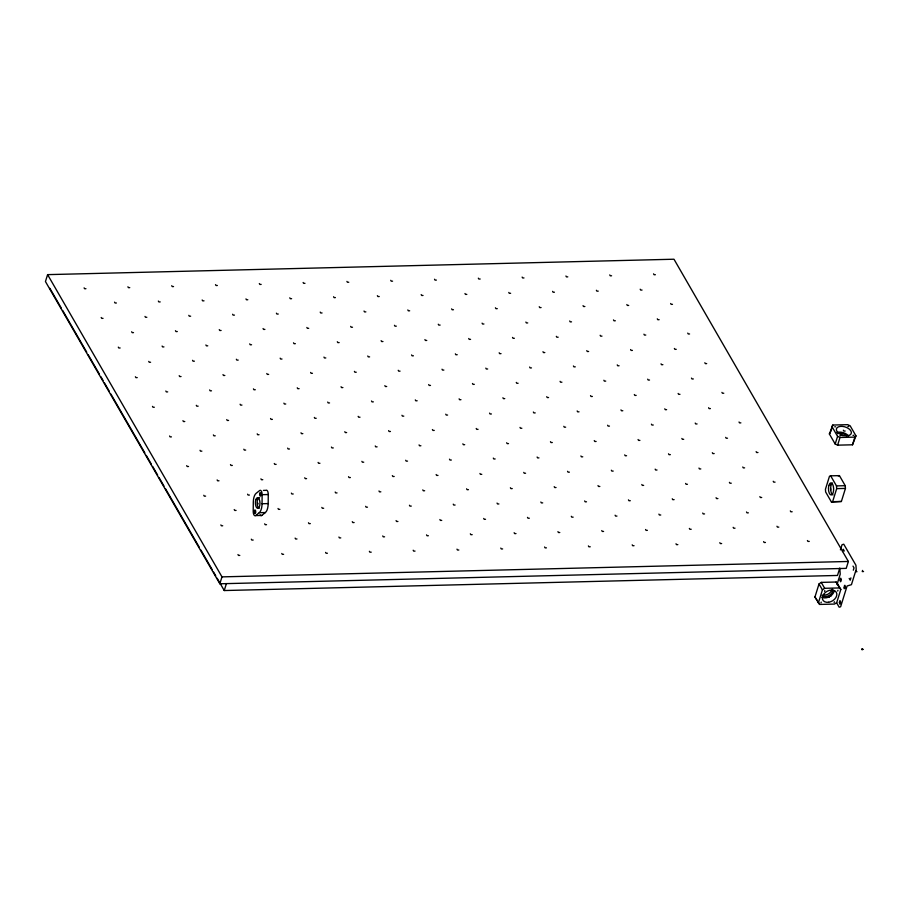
<?xml version="1.0" encoding="UTF-8"?>
<svg xmlns="http://www.w3.org/2000/svg" width="909" height="909" viewBox="0 0 909 909"><rect width="100%" height="100%" fill="white"/><g stroke="black" fill="none" stroke-linecap="round" stroke-linejoin="round"><path stroke-width="1.36" d="M255.622 515.585L259.258 512.699A10.192 4.375 88.6 0 0 262.053 503.734L262.133 494.678A4.125 1.773 88.6 0 0 259.724 490.496L256.088 493.382A10.192 4.375 88.6 0 0 253.293 502.347L253.213 511.403A4.125 1.773 88.6 0 0 255.622 515.585L261.758 515.437L265.394 512.54A10.192 4.375 88.6 0 0 268.189 503.586L268.269 494.53A4.125 1.773 88.6 0 0 265.86 490.337L263.405 490.406M862.243 649.458L863.05 649.424L861.743 649.253M862.846 649.253L862.039 649.537M839.905 579.806L840.586 581.737A4.045 1.738 88.6 0 0 841.245 579.578L840.757 578.169L840.268 578.647M839.234 602.281L839.916 604.212A4.045 1.738 88.6 0 0 840.575 602.053L840.086 600.644L839.598 601.122M844.018 586.907L844.143 588.668L844.904 588.441A4.045 1.738 88.6 0 0 845.359 586.68L844.859 585.271L844.37 585.748M840.416 549.865L842.018 544.741L843.757 544.207L855.914 565.228L856.221 569.307L851.438 584.68L847.086 585.998L840.632 606.757L839.177 607.201L836.61 602.758M842.529 551.547L843.245 549.241L844.279 551.013M837.007 584.544L840.234 574.17L839.768 568.045M840.348 580.567L840.711 579.419M839.677 603.042L840.041 601.894M844.461 587.668L844.813 586.521M850.926 577.874L850.21 580.181L849.176 578.408M853.312 570.193L854.028 567.886L853.006 566.102M47.598 274.632L45.45 281.54L219.83 583.783L846.211 568.375L848.37 561.467L673.989 259.224L47.598 274.632L221.978 576.874L219.83 583.783M839.643 568.534L837.496 575.454L224.239 590.543L226.398 583.623M829.372 433.945L832.826 425.037L847.722 424.673L850.154 425.81L855.971 435.888L852.506 444.796L837.621 445.16L835.178 444.024L829.372 433.945L830.44 432.718M830.837 431.445L832.826 425.037M835.178 444.024L837.575 436.343L831.758 426.264M837.621 445.16L840.007 437.479L854.903 437.115L855.971 435.888M830.701 490.087L830.542 488.042M831.451 502.041L832.621 501.688L836.689 488.633L836.473 485.906L830.667 475.827L829.508 476.18L825.44 489.247L825.645 491.962L831.451 502.041L841.382 501.473L845.45 488.417L845.234 485.69L839.427 475.623L830.667 475.827M852.506 444.796L854.903 437.115M814.941 597.02L819.009 583.964L821.236 582.385L836.132 582.021L837.405 583.51L840.825 589.441L836.757 602.497L834.53 604.076L819.634 604.44L814.941 597.02L819.634 604.44M818.361 602.951L822.429 589.884L824.656 588.305L839.552 587.941L840.825 589.441M820.986 602.883L821.225 602.11M824.577 591.361L824.815 590.589M829.235 597.349L829.587 596.19L830.906 596.156M834.132 602.553L834.371 601.792M837.712 591.043L837.95 590.271M856.028 570.579L855.676 571.727L856.982 571.704M862.596 570.42L862.232 571.579L863.55 571.545M838.268 475.964L839.427 475.623M85.935 288.71L84.628 288.744L84.105 287.858M129.737 287.642L128.43 287.664L127.919 286.778M173.539 286.562L172.233 286.596L171.721 285.699M217.342 285.483L216.035 285.517L215.524 284.631M261.156 284.403L259.838 284.437L259.326 283.551M304.958 283.324L303.64 283.358L303.129 282.472M348.761 282.245L347.443 282.279L346.931 281.392M392.563 281.176L391.245 281.199L390.734 280.313M436.365 280.097L435.047 280.131L434.536 279.233M480.168 279.018L478.85 279.052L478.339 278.165M523.97 277.938L522.652 277.972L522.141 277.086M567.773 276.859L566.455 276.893L565.943 276.006M611.575 275.779L610.269 275.813L609.746 274.927M655.378 274.711L654.071 274.734L653.56 273.848M116.386 302.992L115.068 303.027L114.557 302.14M160.189 301.913L158.87 301.947L158.359 301.061M203.991 300.834L202.684 300.868L202.162 299.981M247.793 299.754L246.487 299.788L245.975 298.902M291.596 298.686L290.289 298.709L289.778 297.822M335.398 297.607L334.092 297.641L333.58 296.743M379.212 296.527L377.894 296.561L377.383 295.675M423.015 295.448L421.696 295.482L421.185 294.596M466.817 294.368L465.499 294.402L464.988 293.516M510.619 293.289L509.301 293.323L508.79 292.437M554.422 292.221L553.104 292.243L552.592 291.357M598.224 291.141L596.906 291.175L596.395 290.278M642.027 290.062L640.709 290.096L640.197 289.21M103.035 318.343L101.717 318.377L101.206 317.491M146.838 317.264L145.52 317.298L145.008 316.412M190.64 316.196L189.322 316.218L188.811 315.332M234.442 315.116L233.124 315.15L232.613 314.253M278.245 314.037L276.927 314.071L276.416 313.185M322.047 312.957L320.741 312.991L320.218 312.105M365.85 311.878L364.543 311.912L364.032 311.026M409.652 310.798L408.346 310.833L407.834 309.946M453.455 309.73L452.148 309.753L451.637 308.867M497.268 308.651L495.95 308.685L495.439 307.787M541.071 307.572L539.753 307.606L539.242 306.719M584.873 306.492L583.555 306.526L583.044 305.64M628.676 305.413L627.358 305.447L626.846 304.56M672.478 304.333L671.16 304.367L670.649 303.481M133.487 332.626L132.169 332.66L131.657 331.762M177.289 331.546L175.971 331.58L175.46 330.694M221.092 330.467L219.773 330.501L219.262 329.615M264.894 329.388L263.576 329.422L263.065 328.535M308.696 328.308L307.378 328.342L306.867 327.456M352.499 327.24L351.181 327.263L350.669 326.376M396.301 326.161L394.983 326.195L394.472 325.297M440.104 325.081L438.797 325.115L438.274 324.229M483.906 324.002L482.599 324.036L482.088 323.149M527.709 322.922L526.402 322.956L525.891 322.07M571.511 321.843L570.204 321.877L569.693 320.991M615.325 320.775L614.007 320.797L613.495 319.911M659.127 319.695L657.809 319.729L657.298 318.832M120.124 347.977L118.818 348.011L118.306 347.124M163.927 346.897L162.62 346.931L162.109 346.045M207.741 345.818L206.423 345.852L205.911 344.966M251.543 344.75L250.225 344.772L249.714 343.886M295.345 343.67L294.027 343.704L293.516 342.807M339.148 342.591L337.83 342.625L337.319 341.739M382.95 341.511L381.632 341.545L381.121 340.659M426.753 340.432L425.435 340.466L424.923 339.58M470.555 339.352L469.237 339.387L468.726 338.5M514.358 338.284L513.04 338.307L512.528 337.421M558.16 337.205L556.853 337.239L556.331 336.341M601.963 336.125L600.656 336.16L600.145 335.273M645.765 335.046L644.458 335.08L643.947 334.194M689.567 333.967L688.261 334.001L687.749 333.114M150.576 362.259L149.269 362.282L148.746 361.396M194.378 361.18L193.072 361.214L192.56 360.316M238.181 360.1L236.874 360.134L236.363 359.248M281.983 359.021L280.676 359.055L280.165 358.169M325.797 357.941L324.479 357.976L323.968 357.089M369.599 356.862L368.281 356.896L367.77 356.01M413.402 355.794L412.084 355.817L411.572 354.93M457.204 354.715L455.886 354.749L455.375 353.851M501.007 353.635L499.689 353.669L499.177 352.783M544.809 352.556L543.491 352.59L542.98 351.703M588.612 351.476L587.294 351.51L586.782 350.624M632.414 350.397L631.096 350.431L630.585 349.545M676.216 349.329L674.91 349.351L674.387 348.465M137.225 377.61L135.907 377.644L135.396 376.758M181.027 376.531L179.709 376.565L179.198 375.678M224.83 375.451L223.512 375.485L223 374.599M268.632 374.372L267.326 374.406L266.803 373.519M312.435 373.304L311.128 373.326L310.617 372.44M356.237 372.224L354.93 372.258L354.419 371.361M400.04 371.145L398.733 371.179L398.222 370.293M443.853 370.065L442.535 370.099L442.024 369.213M487.656 368.986L486.338 369.02L485.826 368.134M531.458 367.906L530.14 367.94L529.629 367.054M575.261 366.838L573.943 366.861L573.431 365.975M619.063 365.759L617.745 365.793L617.234 364.895M662.866 364.679L661.547 364.714L661.036 363.827M706.668 363.6L705.35 363.634L704.839 362.748M167.676 391.881L166.358 391.915L165.847 391.029M211.479 390.813L210.161 390.836L209.649 389.95M255.281 389.734L253.963 389.768L253.452 388.87M299.084 388.654L297.766 388.688L297.254 387.802M342.886 387.575L341.568 387.609L341.057 386.723M386.689 386.495L385.382 386.53L384.859 385.643M430.491 385.416L429.184 385.45L428.673 384.564M474.293 384.348L472.987 384.371L472.475 383.484M518.096 383.268L516.789 383.303L516.278 382.405M561.91 382.189L560.592 382.223L560.08 381.337M605.712 381.11L604.394 381.144L603.883 380.257M649.515 380.03L648.197 380.064L647.685 379.178M693.317 378.951L691.999 378.985L691.488 378.099M154.325 407.243L153.007 407.277L152.496 406.38M198.128 406.164L196.81 406.198L196.299 405.312M241.93 405.084L240.612 405.119L240.101 404.232M285.733 404.005L284.415 404.039L283.903 403.153M329.535 402.926L328.217 402.96L327.706 402.073M373.338 401.858L372.02 401.88L371.508 400.994M417.14 400.778L415.822 400.812L415.311 399.915M460.943 399.699L459.624 399.733L459.113 398.846M504.745 398.619L503.438 398.653L502.916 397.767M548.547 397.54L547.241 397.574L546.729 396.688M592.35 396.46L591.043 396.494L590.532 395.608M636.152 395.392L634.846 395.415L634.334 394.529M679.966 394.313L678.648 394.347L678.137 393.449M723.769 393.233L722.45 393.267L721.939 392.381M184.766 421.515L183.459 421.549L182.948 420.662M228.568 420.435L227.261 420.469L226.75 419.583M272.382 419.367L271.064 419.39L270.552 418.504M316.184 418.288L314.866 418.322L314.355 417.424M359.987 417.208L358.669 417.242L358.157 416.356M403.789 416.129L402.471 416.163L401.96 415.277M447.592 415.049L446.274 415.083L445.762 414.197M491.394 413.97L490.076 414.004L489.565 413.118M535.196 412.902L533.878 412.925L533.367 412.038M578.999 411.822L577.681 411.857L577.17 410.959M622.801 410.743L621.495 410.777L620.972 409.891M666.604 409.664L665.297 409.698L664.774 408.811M710.406 408.584L709.1 408.618L708.588 407.732M171.415 436.877L170.097 436.899L169.585 436.013M215.217 435.797L213.91 435.831L213.388 434.934M259.02 434.718L257.713 434.752L257.202 433.866M302.822 433.638L301.515 433.673L301.004 432.786M346.624 432.559L345.318 432.593L344.806 431.707M390.438 431.48L389.12 431.514L388.609 430.627M434.241 430.411L432.923 430.434L432.411 429.548M478.043 429.332L476.725 429.366L476.214 428.469M521.846 428.253L520.527 428.287L520.016 427.4M565.648 427.173L564.33 427.207L563.819 426.321M609.45 426.094L608.132 426.128L607.621 425.242M653.253 425.014L651.935 425.048L651.423 424.162M697.055 423.946L695.737 423.969L695.226 423.083M740.858 422.867L739.551 422.901L739.028 422.003M834.735 426.798L835.61 426.776M847.87 426.469L848.745 426.446M845.177 431.048L843.87 431.082L843.347 430.184M201.866 451.148L200.548 451.182L200.037 450.296M245.669 450.069L244.351 450.103L243.839 449.216M289.471 448.989L288.153 449.023L287.642 448.137M333.273 447.921L331.967 447.944L331.444 447.058M377.076 446.842L375.769 446.876L375.258 445.978M420.878 445.762L419.572 445.796L419.06 444.91M464.681 444.683L463.374 444.717L462.863 443.831M508.495 443.603L507.177 443.637L506.665 442.751M552.297 442.524L550.979 442.558L550.468 441.672M596.099 441.456L594.781 441.479L594.27 440.592M639.902 440.376L638.584 440.411L638.073 439.513M683.704 439.297L682.386 439.331L681.875 438.445M727.507 438.218L726.189 438.252L725.677 437.365M839.859 435.684L840.734 435.661M852.994 435.366L853.881 435.343M188.515 466.499L187.197 466.533L186.686 465.647M232.318 465.431L231 465.453L230.488 464.567M276.12 464.351L274.802 464.385L274.291 463.488M319.923 463.272L318.604 463.306L318.093 462.42M363.725 462.192L362.407 462.226L361.896 461.34M407.527 461.113L406.209 461.147L405.698 460.261M451.33 460.034L450.023 460.068L449.501 459.181M495.132 458.965L493.826 458.988L493.314 458.102M538.935 457.886L537.628 457.92L537.117 457.022M582.737 456.807L581.43 456.841L580.919 455.954M626.551 455.727L625.233 455.761L624.722 454.875M670.353 454.648L669.035 454.682L668.524 453.796M714.156 453.568L712.838 453.602L712.326 452.716M757.958 452.5L756.64 452.534L756.129 451.637M218.967 480.781L217.649 480.816L217.137 479.929M262.769 479.702L261.451 479.736L260.94 478.85M306.572 478.623L305.254 478.657L304.742 477.77M350.374 477.543L349.056 477.577L348.545 476.691M394.176 476.475L392.858 476.498L392.347 475.612M437.979 475.396L436.661 475.43L436.15 474.532M481.781 474.316L480.463 474.35L479.952 473.464M525.584 473.237L524.266 473.271L523.754 472.385M569.386 472.157L568.08 472.191L567.557 471.305M613.189 471.078L611.882 471.112L611.359 470.226M656.991 470.01L655.684 470.044L655.173 469.146M700.794 468.93L699.487 468.964L698.976 468.067M744.607 467.851L743.289 467.885L742.778 466.999M262.133 494.678L268.269 494.53M205.604 496.132L204.298 496.166L203.786 495.28M249.407 495.053L248.1 495.087L247.589 494.201M293.209 493.985L291.903 494.007L291.391 493.121M337.023 492.905L335.705 492.939L335.194 492.042M380.826 491.826L379.507 491.86L378.996 490.974M424.628 490.746L423.31 490.78L422.799 489.894M468.43 489.667L467.112 489.701L466.601 488.815M512.233 488.587L510.915 488.622L510.403 487.735M556.035 487.519L554.717 487.554L554.206 486.656M599.838 486.44L598.52 486.474L598.008 485.576M643.64 485.361L642.322 485.395L641.811 484.508M687.443 484.281L686.136 484.315L685.613 483.429M731.245 483.202L729.938 483.236L729.416 482.349M775.047 482.134L773.741 482.156L773.229 481.27M836.473 485.906L845.234 485.69M836.689 488.633L845.45 488.417M262.053 503.734L268.189 503.586M236.056 510.415L234.738 510.449L234.227 509.551M279.858 509.335L278.552 509.37L278.029 508.483M323.661 508.256L322.354 508.29L321.843 507.404M367.463 507.177L366.157 507.211L365.645 506.324M411.266 506.097L409.959 506.131L409.448 505.245M455.079 505.029L453.761 505.063L453.25 504.165M498.882 503.95L497.564 503.984L497.053 503.086M542.684 502.87L541.366 502.904L540.855 502.018M586.487 501.791L585.169 501.825L584.657 500.939M630.289 500.711L628.971 500.745L628.46 499.859M674.092 499.643L672.774 499.666L672.262 498.78M717.894 498.564L716.576 498.598L716.065 497.7M761.697 497.484L760.379 497.518L759.867 496.621M259.258 512.699L265.394 512.54M832.621 501.688L841.382 501.473M222.705 525.766L221.387 525.8L220.876 524.913M266.507 524.686L265.189 524.72L264.678 523.834M310.31 523.607L308.992 523.641L308.481 522.755M354.112 522.539L352.794 522.573L352.283 521.675M397.915 521.459L396.608 521.493L396.085 520.596M441.717 520.38L440.411 520.414L439.888 519.528M485.52 519.3L484.213 519.334L483.702 518.448M529.322 518.221L528.015 518.255L527.504 517.369M573.136 517.153L571.818 517.176L571.307 516.289M616.938 516.073L615.62 516.107L615.109 515.21M660.741 514.994L659.423 515.028L658.911 514.13M704.543 513.915L703.225 513.949L702.714 513.062M748.346 512.835L747.028 512.869L746.516 511.983M792.148 511.756L790.83 511.79L790.319 510.903M253.157 540.048L251.838 540.082L251.327 539.185M296.959 538.969L295.641 539.003L295.13 538.105M340.761 537.889L339.443 537.923L338.932 537.037M384.564 536.81L383.246 536.844L382.734 535.958M428.366 535.731L427.048 535.765L426.537 534.878M472.169 534.662L470.851 534.685L470.339 533.799M515.971 533.583L514.664 533.617L514.142 532.719M559.774 532.504L558.467 532.538L557.944 531.64M603.576 531.424L602.269 531.458L601.758 530.572M647.378 530.345L646.072 530.379L645.56 529.492M691.192 529.265L689.874 529.299L689.363 528.413M734.995 528.197L733.677 528.22L733.165 527.334M778.797 527.118L777.479 527.152L776.968 526.254M239.794 555.399L238.488 555.433L237.976 554.547M283.608 554.32L282.29 554.354L281.779 553.467M327.41 553.24L326.092 553.274L325.581 552.388M371.213 552.172L369.895 552.195L369.384 551.308M415.015 551.093L413.697 551.127L413.186 550.229M458.818 550.013L457.5 550.047L456.988 549.15M502.62 548.934L501.302 548.968L500.791 548.082M546.423 547.854L545.105 547.888L544.593 547.002M590.225 546.775L588.907 546.809L588.396 545.923M634.028 545.707L632.721 545.73L632.198 544.843M677.83 544.627L676.523 544.661L676.001 543.764M721.632 543.548L720.326 543.582L719.814 542.684M765.435 542.468L764.128 542.503L763.617 541.616M809.249 541.389L807.931 541.423L807.419 540.537M221.978 576.874L848.37 561.467M837.575 436.343L840.007 437.479M836.132 582.021L839.552 587.941M861.8 649.083L861.993 649.696M821.236 582.385L824.656 588.305M819.009 583.964L822.429 589.884M260.36 494.394L260.883 495.291M257.679 503.041L258.19 503.927M254.986 511.676L255.497 512.574M49.87 288.301L61.21 307.958M62.63 310.412L86.73 352.181M88.15 354.646L99.49 374.303M100.899 376.758L103.035 380.439M104.444 382.905L109.41 391.495M110.83 393.961L144.849 452.932M146.269 455.386L151.235 463.988M152.655 466.442L157.609 475.043M159.03 477.509L163.995 486.099M165.415 488.565L199.435 547.536M200.855 549.99L212.195 569.648M213.615 572.113L215.74 575.795M217.16 578.249L224.239 590.543M841.598 435.286A6.068 3.386 17.3 0 1 843.109 435.741M836.859 432.525A7.761 4.34 17.3 0 1 848.665 436.047M837.484 433.695A6.068 3.386 17.3 0 1 846.802 435.752M261.758 515.437A4.125 1.773 88.6 0 1 260.099 514.789M259.224 508.29A5.34 2.295 88.6 0 1 257.145 502.291A5.34 2.295 88.6 0 1 259.622 497.712M833.019 494.894A6.068 2.602 88.6 0 1 830.656 489.258A6.068 2.602 88.6 0 1 832.462 483.02M830.292 484.986A7.761 3.329 88.6 0 1 830.519 484.145M832.519 589.225A6.068 4.306 -30 0 1 829.167 595.475A6.068 4.306 -30 0 1 822.1 595.236M831.792 589.509A6.068 4.306 -30 0 1 823.304 594.941M834.223 590.77A7.761 5.499 -30 0 1 829.326 596.759A7.761 5.499 -30 0 1 821.861 597.156M838.439 433.048A7.761 4.34 17.3 0 0 851.085 433.832A7.761 4.34 17.3 0 0 842.064 426.355A7.761 4.34 17.3 0 0 838.439 433.048M255.793 499.78A5.34 2.295 88.6 0 0 257.474 508.324A5.34 2.295 88.6 0 0 259.758 501.007A5.34 2.295 88.6 0 0 255.793 499.78M254.384 510.642A1.693 0.727 88.6 0 0 254.918 513.369A1.693 0.727 88.6 0 0 255.645 511.04A1.693 0.727 88.6 0 0 254.384 510.642M259.769 493.36A1.693 0.727 88.6 0 0 260.304 496.087A1.693 0.727 88.6 0 0 261.031 493.757A1.693 0.727 88.6 0 0 259.769 493.36M828.747 485.895A6.068 2.602 88.6 0 0 831.178 494.996A6.068 2.602 88.6 0 0 833.258 485.917A6.068 2.602 88.6 0 0 828.747 485.895M828.61 602.258A7.761 5.499 -30 0 0 836.314 592.316A7.761 5.499 -30 0 0 823.849 593.997A7.761 5.499 -30 0 0 828.61 602.258"/></g></svg>
